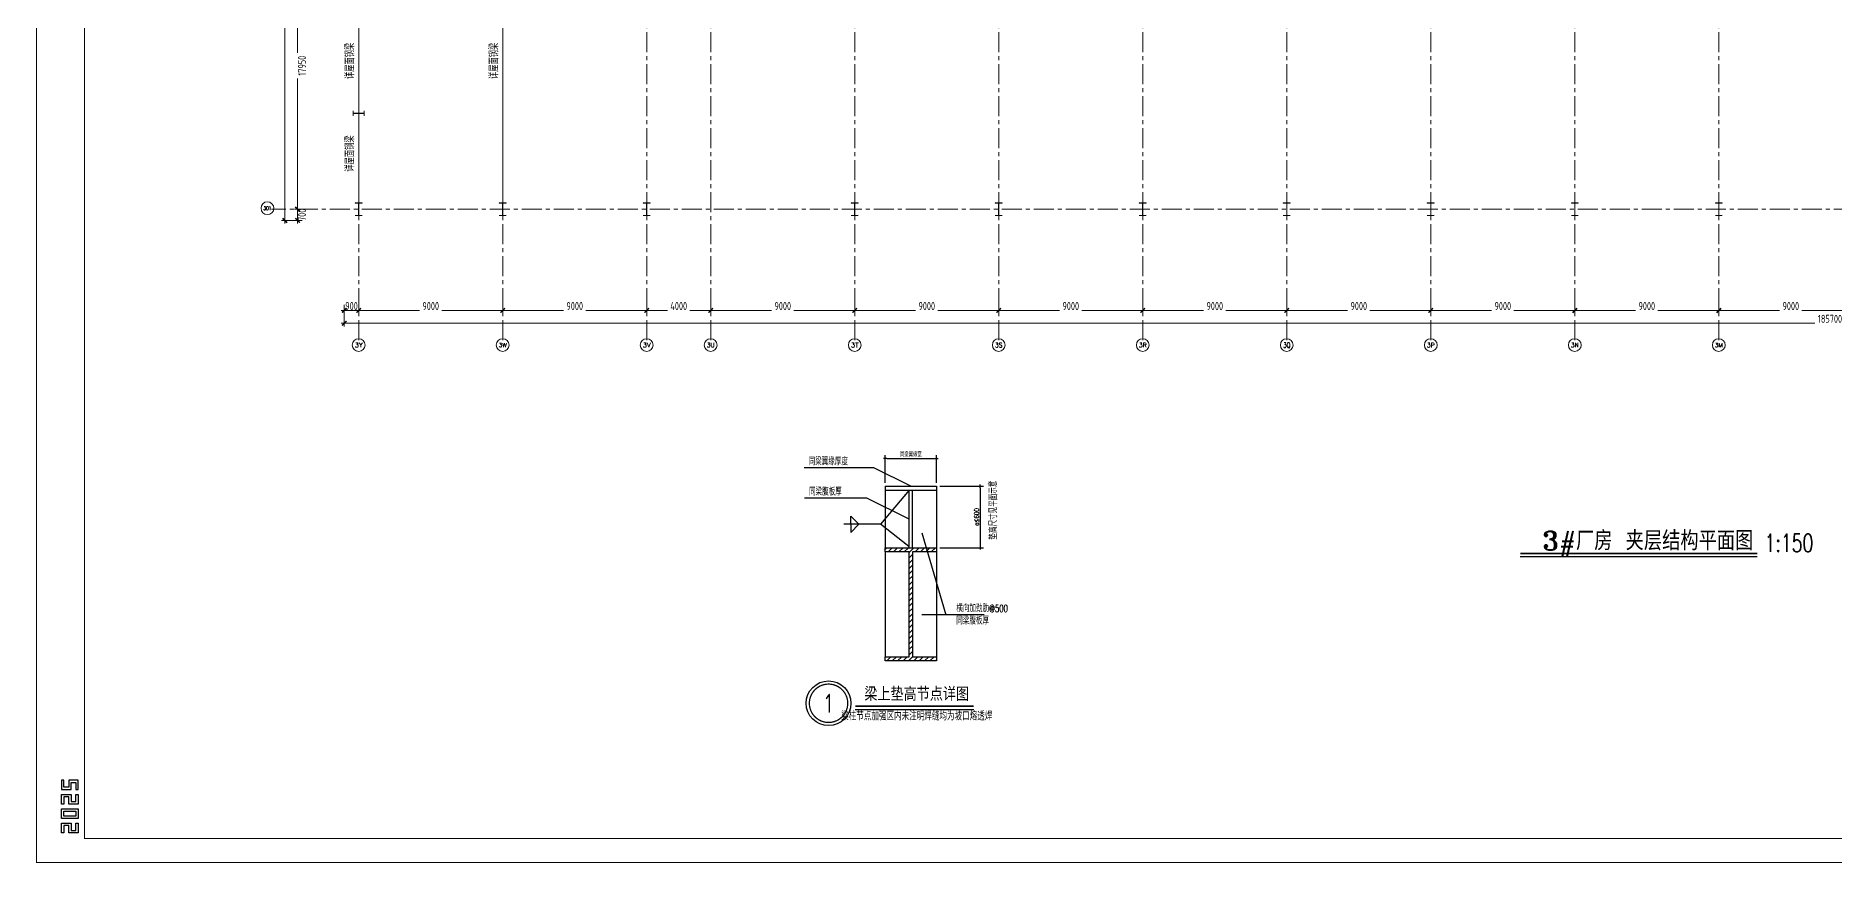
# Model space of a CAD drawing. Extents: x -1201378 to 2367219, y -619313 to 244905.
# Drawn here: x 912071 to 1024444, y -296140 to -244409 of the extents above; entities that cross this region are included whole.
import ezdxf
from ezdxf.enums import TextEntityAlignment as Align

# ---------------------------------------------------------------- set-up
doc = ezdxf.new("R2010")
doc.units = 0
doc.header["$LTSCALE"] = 1000
doc.linetypes.add('CENTER', pattern=[2, 1.25, -0.25, 0.25, -0.25])
doc.layers.get('0').update_dxf_attribs({"linetype": 'CONTINUOUS'})
doc.layers.get('Defpoints').update_dxf_attribs({"linetype": 'CONTINUOUS'})
for name, color, linetype in [('0-cxFrame', 155, 'CONTINUOUS'), ('A-WINDOW', 140, 'CONTINUOUS'), ('S-STEEL-Detail-DIM', 81, 'CONTINUOUS'), ('S-STEEL-Detail-HATCH', 253, 'CONTINUOUS'), ('S-STEEL-Detail-SHAPE1', 51, 'CONTINUOUS'), ('S-STEEL-Detail-txt', 111, 'CONTINUOUS'), ('S-STEEL-PLATE', 7, 'CONTINUOUS'), ('S-TEXT', 21, 'CONTINUOUS')]:
    doc.layers.add(name, color=color, linetype=linetype)
for name, color, linetype, lineweight in [('0-cxText', 131, 'CONTINUOUS', 25), ('S-axis', 111, 'CONTINUOUS', 0), ('S-bea', 40, 'CONTINUOUS', 0), ('S-col', 2, 'CONTINUOUS', 0), ('S-dote', 5, 'CENTER', 0), ('THIN', 7, 'CONTINUOUS', 0)]:
    doc.layers.add(name, color=color, linetype=linetype, lineweight=lineweight)
doc.styles.add('_TCH_AXIS', font='COMPLEX', dxfattribs={"bigfont": 'GBCBIG'})
doc.styles.add('cx_tuming', font='simhei.ttf')
doc.styles.add('cx_tuqian1', font='')
doc.styles.add('SS1', font='tj-romans1.shx', dxfattribs={"width": 0.7, "bigfont": 'tj-hztxt1.shx'})
doc.styles.add('TKZ1', font='tjromant.shx', dxfattribs={"width": 0.7, "bigfont": 'tjhts.shx'})
doc.styles.add('TSSD_Dimension', font='tssdeng.shx', dxfattribs={"width": 0.7, "bigfont": 'hztxt.shx'})
doc.styles.add('TSSD_Label', font='tssdeng.shx', dxfattribs={"width": 0.7, "bigfont": 'hztxt.shx'})
doc.styles.add('TSSD_Num', font='tssdeng.shx', dxfattribs={"width": 0.7, "bigfont": 'Hztxt.shx'})
doc.styles.add('TSSD_Rein', font='tj-romans1.shx', dxfattribs={"width": 0.7, "bigfont": 'tj-hztxt.shx'})
doc.styles.add('黑体', font='simhei.ttf', dxfattribs={"width": 0.8})
doc.styles.get('cx_tuqian1').set_extended_font_data('SimSun')
doc.dimstyles.new('S-100A', dxfattribs={"dimscale": 100, "dimtxt": 3, "dimasz": 1, "dimexe": 2, "dimexo": 2, "dimgap": 0.8, "dimtad": 1, "dimdec": 0, "dimzin": 0, "dimdsep": 46, "dimtxsty": 'SS1', "dimblk1": 'TT', "dimblk2": 'TT', "dimsah": 1, "dimcen": 1, "dimclrd": 256, "dimclre": 256, "dimclrt": 256, "dimadec": 0, "dimazin": 0, "dimtfac": 1, "dimtdec": 0, "dimtix": 1, "dimtmove": 2, "dimatfit": 0, "dimldrblk": 'TT', "dimfxl": 2, "dimtolj": 1, "dimtzin": 0, "dimarcsym": 0})
doc.dimstyles.new('TSAN_150_100', dxfattribs={"dimtxt": 300, "dimasz": 100, "dimexe": 250, "dimexo": 250, "dimgap": 100, "dimtad": 2, "dimlfac": 1.5, "dimzin": 0, "dimdsep": 46, "dimtxsty": 'TSSD_Dimension', "dimblk": '_tsdba', "dimcen": 0, "dimclrt": 7, "dimadec": 0, "dimazin": 0, "dimtfac": 1, "dimtdec": 0, "dimtix": 1, "dimtmove": 2, "dimatfit": 3, "dimldrblk": '_tsdba', "dimfxl": 1, "dimtolj": 1, "dimtzin": 0, "dimarcsym": 0})
doc.dimstyles.new('TSSD_200_200', dxfattribs={"dimtxt": 500, "dimasz": 200, "dimexe": 200, "dimexo": 500, "dimgap": 200, "dimtad": 1, "dimdec": 0, "dimzin": 0, "dimdsep": 46, "dimtxsty": 'TSSD_Dimension', "dimblk": 'ARCHTICK', "dimcen": 0, "dimdle": 200, "dimclrt": 7, "dimadec": 0, "dimazin": 0, "dimtfac": 1, "dimtdec": 0, "dimtix": 1, "dimtmove": 2, "dimatfit": 3, "dimfxl": 1, "dimtolj": 1, "dimtzin": 0, "dimarcsym": 0})

# ---------------------------------------------------------------- blocks, each defined once
blk = doc.blocks.new('w42343243')
at = {"layer": 'S-col'}
blk.add_lwpolyline([(-165069, 621020), (-164639, 621020), (-164639, 621002), (-164848, 621002), (-164848, 620238), (-164639, 620238), (-164639, 620220), (-165069, 620220), (-165069, 620238), (-164860, 620238), (-164860, 621002), (-165069, 621002)], close=True, dxfattribs=at)
blk = doc.blocks.new('42343')
at = {"layer": 'A-WINDOW'}
for p in [(-148000, -71700), (-139000, -71700), (-130000, -71700), (-117000, -71700), (-108000, -71700), (-99000, -71700), (-90000, -71700), (-81000, -71700), (-72000, -71700), (-63000, -71700)]:
    blk.add_blockref('w42343243', p, dxfattribs=at)
blk = doc.blocks.new('_ArchTick')
at = {"color": 0, "linetype": 'ByBlock', "const_width": 0.5}
blk.add_lwpolyline([(-0.71, -0.71), (0.71, 0.71)], dxfattribs=at)
blk = doc.blocks.new('*D486')
at = {"layer": 'Defpoints', "color": 0, "transparency": 16777216}
for p in [(-268658, -360718), (-267758, -360718), (-267758, -361576)]:
    blk.add_point(p, dxfattribs=at)
at = {"layer": 'S-axis', "color": 0, "lineweight": -2, "transparency": 16777216}
for p, q in [((-268858, -361576), (-267558, -361576)), ((-268658, -361218), (-268658, -361776)), ((-267758, -361218), (-267758, -361776))]:
    blk.add_line(p, q, dxfattribs=at)
at = {"layer": 'S-axis', "color": 0, "lineweight": -2, "transparency": 16777216, "xscale": 200, "yscale": 200, "zscale": 200, "rotation": 180}
blk.add_blockref('_ArchTick', (-268658, -361576), dxfattribs=at)
at = {"layer": 'S-axis', "color": 0, "lineweight": -2, "transparency": 16777216, "xscale": 200, "yscale": 200, "zscale": 200}
blk.add_blockref('_ArchTick', (-267758, -361576), dxfattribs=at)
at = {"layer": 'S-axis', "color": 7, "transparency": 16777216, "insert": (-268208, -361301), "char_height": 500, "attachment_point": 5, "style": 'TSSD_Dimension'}
blk.add_mtext('\\A1;900', dxfattribs=at)
blk = doc.blocks.new('*D487')
at = {"layer": 'Defpoints', "color": 0, "transparency": 16777216}
for p in [(-267758, -360718), (-258758, -360718), (-258758, -361576)]:
    blk.add_point(p, dxfattribs=at)
at = {"layer": 'S-axis', "color": 0, "lineweight": -2, "transparency": 16777216}
for p, q in [((-267958, -361576), (-263957, -361576)), ((-267758, -361218), (-267758, -361776)), ((-258558, -361576), (-262560, -361576)), ((-258758, -361218), (-258758, -361776))]:
    blk.add_line(p, q, dxfattribs=at)
at = {"layer": 'S-axis', "color": 0, "lineweight": -2, "transparency": 16777216, "xscale": 200, "yscale": 200, "zscale": 200, "rotation": 180}
blk.add_blockref('_ArchTick', (-267758, -361576), dxfattribs=at)
at = {"layer": 'S-axis', "color": 0, "lineweight": -2, "transparency": 16777216, "xscale": 200, "yscale": 200, "zscale": 200}
blk.add_blockref('_ArchTick', (-258758, -361576), dxfattribs=at)
at = {"layer": 'S-axis', "color": 7, "transparency": 16777216, "insert": (-263258, -361301), "char_height": 500, "attachment_point": 5, "style": 'TSSD_Dimension'}
blk.add_mtext('\\A1;9000', dxfattribs=at)
blk = doc.blocks.new('*D488')
at = {"layer": 'Defpoints', "color": 0, "transparency": 16777216}
for p in [(-258758, -360718), (-249758, -360718), (-249758, -361576)]:
    blk.add_point(p, dxfattribs=at)
at = {"layer": 'S-axis', "color": 0, "lineweight": -2, "transparency": 16777216}
for p, q in [((-258958, -361576), (-254957, -361576)), ((-258758, -361218), (-258758, -361776)), ((-249558, -361576), (-253560, -361576)), ((-249758, -361218), (-249758, -361776))]:
    blk.add_line(p, q, dxfattribs=at)
at = {"layer": 'S-axis', "color": 0, "lineweight": -2, "transparency": 16777216, "xscale": 200, "yscale": 200, "zscale": 200, "rotation": 180}
blk.add_blockref('_ArchTick', (-258758, -361576), dxfattribs=at)
at = {"layer": 'S-axis', "color": 0, "lineweight": -2, "transparency": 16777216, "xscale": 200, "yscale": 200, "zscale": 200}
blk.add_blockref('_ArchTick', (-249758, -361576), dxfattribs=at)
at = {"layer": 'S-axis', "color": 7, "transparency": 16777216, "insert": (-254258, -361301), "char_height": 500, "attachment_point": 5, "style": 'TSSD_Dimension'}
blk.add_mtext('\\A1;9000', dxfattribs=at)
blk = doc.blocks.new('*D489')
at = {"layer": 'Defpoints', "color": 0, "transparency": 16777216}
for p in [(-249758, -360718), (-245758, -360718), (-245758, -361576)]:
    blk.add_point(p, dxfattribs=at)
at = {"layer": 'S-axis', "color": 0, "lineweight": -2, "transparency": 16777216}
for p, q in [((-249958, -361576), (-248457, -361576)), ((-249758, -361218), (-249758, -361776)), ((-245558, -361576), (-247060, -361576)), ((-245758, -361218), (-245758, -361776))]:
    blk.add_line(p, q, dxfattribs=at)
at = {"layer": 'S-axis', "color": 0, "lineweight": -2, "transparency": 16777216, "xscale": 200, "yscale": 200, "zscale": 200, "rotation": 180}
blk.add_blockref('_ArchTick', (-249758, -361576), dxfattribs=at)
at = {"layer": 'S-axis', "color": 0, "lineweight": -2, "transparency": 16777216, "xscale": 200, "yscale": 200, "zscale": 200}
blk.add_blockref('_ArchTick', (-245758, -361576), dxfattribs=at)
at = {"layer": 'S-axis', "color": 7, "transparency": 16777216, "insert": (-247758, -361301), "char_height": 500, "attachment_point": 5, "style": 'TSSD_Dimension'}
blk.add_mtext('\\A1;4000', dxfattribs=at)
blk = doc.blocks.new('*D490')
at = {"layer": 'Defpoints', "color": 0, "transparency": 16777216}
for p in [(-245758, -360718), (-236758, -360718), (-236758, -361576)]:
    blk.add_point(p, dxfattribs=at)
at = {"layer": 'S-axis', "color": 0, "lineweight": -2, "transparency": 16777216}
for p, q in [((-245958, -361576), (-241957, -361576)), ((-245758, -361218), (-245758, -361776)), ((-236558, -361576), (-240560, -361576)), ((-236758, -361218), (-236758, -361776))]:
    blk.add_line(p, q, dxfattribs=at)
at = {"layer": 'S-axis', "color": 0, "lineweight": -2, "transparency": 16777216, "xscale": 200, "yscale": 200, "zscale": 200, "rotation": 180}
blk.add_blockref('_ArchTick', (-245758, -361576), dxfattribs=at)
at = {"layer": 'S-axis', "color": 0, "lineweight": -2, "transparency": 16777216, "xscale": 200, "yscale": 200, "zscale": 200}
blk.add_blockref('_ArchTick', (-236758, -361576), dxfattribs=at)
at = {"layer": 'S-axis', "color": 7, "transparency": 16777216, "insert": (-241258, -361301), "char_height": 500, "attachment_point": 5, "style": 'TSSD_Dimension'}
blk.add_mtext('\\A1;9000', dxfattribs=at)
blk = doc.blocks.new('*D491')
at = {"layer": 'Defpoints', "color": 0, "transparency": 16777216}
for p in [(-236758, -360718), (-227758, -360718), (-227758, -361576)]:
    blk.add_point(p, dxfattribs=at)
at = {"layer": 'S-axis', "color": 0, "lineweight": -2, "transparency": 16777216}
for p, q in [((-236958, -361576), (-232957, -361576)), ((-236758, -361218), (-236758, -361776)), ((-227558, -361576), (-231560, -361576)), ((-227758, -361218), (-227758, -361776))]:
    blk.add_line(p, q, dxfattribs=at)
at = {"layer": 'S-axis', "color": 0, "lineweight": -2, "transparency": 16777216, "xscale": 200, "yscale": 200, "zscale": 200, "rotation": 180}
blk.add_blockref('_ArchTick', (-236758, -361576), dxfattribs=at)
at = {"layer": 'S-axis', "color": 0, "lineweight": -2, "transparency": 16777216, "xscale": 200, "yscale": 200, "zscale": 200}
blk.add_blockref('_ArchTick', (-227758, -361576), dxfattribs=at)
at = {"layer": 'S-axis', "color": 7, "transparency": 16777216, "insert": (-232258, -361301), "char_height": 500, "attachment_point": 5, "style": 'TSSD_Dimension'}
blk.add_mtext('\\A1;9000', dxfattribs=at)
blk = doc.blocks.new('*D492')
at = {"layer": 'Defpoints', "color": 0, "transparency": 16777216}
for p in [(-227758, -360718), (-218758, -360718), (-218758, -361576)]:
    blk.add_point(p, dxfattribs=at)
at = {"layer": 'S-axis', "color": 0, "lineweight": -2, "transparency": 16777216}
for p, q in [((-227958, -361576), (-223957, -361576)), ((-227758, -361218), (-227758, -361776)), ((-218558, -361576), (-222560, -361576)), ((-218758, -361218), (-218758, -361776))]:
    blk.add_line(p, q, dxfattribs=at)
at = {"layer": 'S-axis', "color": 0, "lineweight": -2, "transparency": 16777216, "xscale": 200, "yscale": 200, "zscale": 200, "rotation": 180}
blk.add_blockref('_ArchTick', (-227758, -361576), dxfattribs=at)
at = {"layer": 'S-axis', "color": 0, "lineweight": -2, "transparency": 16777216, "xscale": 200, "yscale": 200, "zscale": 200}
blk.add_blockref('_ArchTick', (-218758, -361576), dxfattribs=at)
at = {"layer": 'S-axis', "color": 7, "transparency": 16777216, "insert": (-223258, -361301), "char_height": 500, "attachment_point": 5, "style": 'TSSD_Dimension'}
blk.add_mtext('\\A1;9000', dxfattribs=at)
blk = doc.blocks.new('*D493')
at = {"layer": 'Defpoints', "color": 0, "transparency": 16777216}
for p in [(-218758, -360718), (-209758, -360718), (-209758, -361576)]:
    blk.add_point(p, dxfattribs=at)
at = {"layer": 'S-axis', "color": 0, "lineweight": -2, "transparency": 16777216}
for p, q in [((-218958, -361576), (-214957, -361576)), ((-218758, -361218), (-218758, -361776)), ((-209558, -361576), (-213560, -361576)), ((-209758, -361218), (-209758, -361776))]:
    blk.add_line(p, q, dxfattribs=at)
at = {"layer": 'S-axis', "color": 0, "lineweight": -2, "transparency": 16777216, "xscale": 200, "yscale": 200, "zscale": 200, "rotation": 180}
blk.add_blockref('_ArchTick', (-218758, -361576), dxfattribs=at)
at = {"layer": 'S-axis', "color": 0, "lineweight": -2, "transparency": 16777216, "xscale": 200, "yscale": 200, "zscale": 200}
blk.add_blockref('_ArchTick', (-209758, -361576), dxfattribs=at)
at = {"layer": 'S-axis', "color": 7, "transparency": 16777216, "insert": (-214258, -361301), "char_height": 500, "attachment_point": 5, "style": 'TSSD_Dimension'}
blk.add_mtext('\\A1;9000', dxfattribs=at)
blk = doc.blocks.new('*D494')
at = {"layer": 'Defpoints', "color": 0, "transparency": 16777216}
for p in [(-209758, -360718), (-200758, -360718), (-200758, -361576)]:
    blk.add_point(p, dxfattribs=at)
at = {"layer": 'S-axis', "color": 0, "lineweight": -2, "transparency": 16777216}
for p, q in [((-209958, -361576), (-205957, -361576)), ((-209758, -361218), (-209758, -361776)), ((-200558, -361576), (-204560, -361576)), ((-200758, -361218), (-200758, -361776))]:
    blk.add_line(p, q, dxfattribs=at)
at = {"layer": 'S-axis', "color": 0, "lineweight": -2, "transparency": 16777216, "xscale": 200, "yscale": 200, "zscale": 200, "rotation": 180}
blk.add_blockref('_ArchTick', (-209758, -361576), dxfattribs=at)
at = {"layer": 'S-axis', "color": 0, "lineweight": -2, "transparency": 16777216, "xscale": 200, "yscale": 200, "zscale": 200}
blk.add_blockref('_ArchTick', (-200758, -361576), dxfattribs=at)
at = {"layer": 'S-axis', "color": 7, "transparency": 16777216, "insert": (-205258, -361301), "char_height": 500, "attachment_point": 5, "style": 'TSSD_Dimension'}
blk.add_mtext('\\A1;9000', dxfattribs=at)
blk = doc.blocks.new('*D495')
at = {"layer": 'Defpoints', "color": 0, "transparency": 16777216}
for p in [(-200758, -360718), (-191758, -360718), (-191758, -361576)]:
    blk.add_point(p, dxfattribs=at)
at = {"layer": 'S-axis', "color": 0, "lineweight": -2, "transparency": 16777216}
for p, q in [((-200958, -361576), (-196957, -361576)), ((-200758, -361218), (-200758, -361776)), ((-191558, -361576), (-195560, -361576)), ((-191758, -361218), (-191758, -361776))]:
    blk.add_line(p, q, dxfattribs=at)
at = {"layer": 'S-axis', "color": 0, "lineweight": -2, "transparency": 16777216, "xscale": 200, "yscale": 200, "zscale": 200, "rotation": 180}
blk.add_blockref('_ArchTick', (-200758, -361576), dxfattribs=at)
at = {"layer": 'S-axis', "color": 0, "lineweight": -2, "transparency": 16777216, "xscale": 200, "yscale": 200, "zscale": 200}
blk.add_blockref('_ArchTick', (-191758, -361576), dxfattribs=at)
at = {"layer": 'S-axis', "color": 7, "transparency": 16777216, "insert": (-196258, -361301), "char_height": 500, "attachment_point": 5, "style": 'TSSD_Dimension'}
blk.add_mtext('\\A1;9000', dxfattribs=at)
blk = doc.blocks.new('*D496')
at = {"layer": 'Defpoints', "color": 0, "transparency": 16777216}
for p in [(-191758, -360718), (-182758, -360718), (-182758, -361576)]:
    blk.add_point(p, dxfattribs=at)
at = {"layer": 'S-axis', "color": 0, "lineweight": -2, "transparency": 16777216}
for p, q in [((-191958, -361576), (-187957, -361576)), ((-191758, -361218), (-191758, -361776)), ((-182558, -361576), (-186560, -361576)), ((-182758, -361218), (-182758, -361776))]:
    blk.add_line(p, q, dxfattribs=at)
at = {"layer": 'S-axis', "color": 0, "lineweight": -2, "transparency": 16777216, "xscale": 200, "yscale": 200, "zscale": 200, "rotation": 180}
blk.add_blockref('_ArchTick', (-191758, -361576), dxfattribs=at)
at = {"layer": 'S-axis', "color": 0, "lineweight": -2, "transparency": 16777216, "xscale": 200, "yscale": 200, "zscale": 200}
blk.add_blockref('_ArchTick', (-182758, -361576), dxfattribs=at)
at = {"layer": 'S-axis', "color": 7, "transparency": 16777216, "insert": (-187258, -361301), "char_height": 500, "attachment_point": 5, "style": 'TSSD_Dimension'}
blk.add_mtext('\\A1;9000', dxfattribs=at)
blk = doc.blocks.new('*D497')
at = {"layer": 'Defpoints', "color": 0, "transparency": 16777216}
for p in [(-182758, -360718), (-173758, -360718), (-173758, -361576)]:
    blk.add_point(p, dxfattribs=at)
at = {"layer": 'S-axis', "color": 0, "lineweight": -2, "transparency": 16777216}
for p, q in [((-182958, -361576), (-178957, -361576)), ((-182758, -361218), (-182758, -361776)), ((-173558, -361576), (-177560, -361576)), ((-173758, -361218), (-173758, -361776))]:
    blk.add_line(p, q, dxfattribs=at)
at = {"layer": 'S-axis', "color": 0, "lineweight": -2, "transparency": 16777216, "xscale": 200, "yscale": 200, "zscale": 200, "rotation": 180}
blk.add_blockref('_ArchTick', (-182758, -361576), dxfattribs=at)
at = {"layer": 'S-axis', "color": 0, "lineweight": -2, "transparency": 16777216, "xscale": 200, "yscale": 200, "zscale": 200}
blk.add_blockref('_ArchTick', (-173758, -361576), dxfattribs=at)
at = {"layer": 'S-axis', "color": 7, "transparency": 16777216, "insert": (-178258, -361301), "char_height": 500, "attachment_point": 5, "style": 'TSSD_Dimension'}
blk.add_mtext('\\A1;9000', dxfattribs=at)
blk = doc.blocks.new('*D519')
at = {"layer": 'Defpoints', "color": 0, "transparency": 16777216}
for p in [(-270790, -337298), (-271576, -355248), (-270790, -355248)]:
    blk.add_point(p, dxfattribs=at)
at = {"layer": 'S-axis', "color": 0, "lineweight": -2, "transparency": 16777216}
for p, q in [((-271576, -337098), (-271576, -345467)), ((-271290, -337298), (-271776, -337298)), ((-271576, -355448), (-271576, -347079)), ((-271290, -355248), (-271776, -355248))]:
    blk.add_line(p, q, dxfattribs=at)
at = {"layer": 'S-axis', "color": 0, "lineweight": -2, "transparency": 16777216, "xscale": 200, "yscale": 200, "zscale": 200}
for p, rotation in [((-271576, -337298), 90), ((-271576, -355248), 270)]:
    blk.add_blockref('_ArchTick', p, dxfattribs=dict(at, rotation=rotation))
at = {"layer": 'S-axis', "color": 7, "transparency": 16777216, "insert": (-271301, -346273), "char_height": 500, "attachment_point": 5, "rotation": 90, "style": 'TSSD_Dimension'}
blk.add_mtext('\\A1;17950', dxfattribs=at)
blk = doc.blocks.new('*D520')
at = {"layer": 'Defpoints', "color": 0, "transparency": 16777216}
for p in [(-271576, -355948), (-270790, -355248), (-270790, -355948)]:
    blk.add_point(p, dxfattribs=at)
at = {"layer": 'S-axis', "color": 0, "lineweight": -2, "transparency": 16777216}
for p, q in [((-271576, -355048), (-271576, -356148)), ((-271290, -355248), (-271776, -355248)), ((-271290, -355948), (-271776, -355948))]:
    blk.add_line(p, q, dxfattribs=at)
at = {"layer": 'S-axis', "color": 0, "lineweight": -2, "transparency": 16777216, "xscale": 200, "yscale": 200, "zscale": 200}
for p, rotation in [((-271576, -355248), 90), ((-271576, -355948), 270)]:
    blk.add_blockref('_ArchTick', p, dxfattribs=dict(at, rotation=rotation))
at = {"layer": 'S-axis', "color": 7, "transparency": 16777216, "insert": (-271301, -355598), "char_height": 500, "attachment_point": 5, "rotation": 90, "style": 'TSSD_Dimension'}
blk.add_mtext('\\A1;700', dxfattribs=at)
blk = doc.blocks.new('*D458')
at = {"layer": 'Defpoints', "color": 0, "transparency": 16777216}
for p in [(-268658, -360818), (-82958, -360818), (-82958, -362376)]:
    blk.add_point(p, dxfattribs=at)
at = {"layer": 'S-axis', "color": 0, "lineweight": -2, "transparency": 16777216}
for p, q in [((-268658, -361318), (-268658, -362576)), ((-82958, -361318), (-82958, -362576)), ((-268858, -362376), (-176749, -362376)), ((-82758, -362376), (-174868, -362376))]:
    blk.add_line(p, q, dxfattribs=at)
at = {"layer": 'S-axis', "color": 0, "lineweight": -2, "transparency": 16777216, "xscale": 200, "yscale": 200, "zscale": 200, "rotation": 180}
blk.add_blockref('_ArchTick', (-268658, -362376), dxfattribs=at)
at = {"layer": 'S-axis', "color": 0, "lineweight": -2, "transparency": 16777216, "xscale": 200, "yscale": 200, "zscale": 200}
blk.add_blockref('_ArchTick', (-82958, -362376), dxfattribs=at)
at = {"layer": 'S-axis', "color": 7, "transparency": 16777216, "insert": (-175808, -362101), "char_height": 500, "attachment_point": 5, "style": 'TSSD_Dimension'}
blk.add_mtext('\\A1;185700', dxfattribs=at)
blk = doc.blocks.new('*D459')
at = {"layer": 'Defpoints', "color": 0, "transparency": 16777216}
for p in [(-270890, -282748), (-272376, -355948), (-270890, -355948)]:
    blk.add_point(p, dxfattribs=at)
at = {"layer": 'S-axis', "color": 0, "lineweight": -2, "transparency": 16777216}
for p, q in [((-271390, -282748), (-272576, -282748)), ((-272376, -282548), (-272376, -318516)), ((-272376, -356148), (-272376, -320181)), ((-271390, -355948), (-272576, -355948))]:
    blk.add_line(p, q, dxfattribs=at)
at = {"layer": 'S-axis', "color": 0, "lineweight": -2, "transparency": 16777216, "xscale": 200, "yscale": 200, "zscale": 200}
for p, rotation in [((-272376, -282748), 90), ((-272376, -355948), 270)]:
    blk.add_blockref('_ArchTick', p, dxfattribs=dict(at, rotation=rotation))
at = {"layer": 'S-axis', "color": 7, "transparency": 16777216, "insert": (-272101, -319348), "char_height": 500, "attachment_point": 5, "rotation": 90, "style": 'TSSD_Dimension'}
blk.add_mtext('\\A1;73200', dxfattribs=at)
blk = doc.blocks.new('TK22.A0 L(Dragon)')
at = {"layer": '0-cxFrame', "color": 7, "const_width": 0.5}
blk.add_lwpolyline([(0, 0), (-1486, 0), (-1486, 841), (0, 841)], close=True, dxfattribs=at)
at = {"layer": '0-cxFrame', "const_width": 0.5}
blk.add_lwpolyline([(-80, 10), (-1466, 10), (-1466, 831), (-80, 831)], close=True, dxfattribs=at)
at = {"layer": 'Defpoints', "color": 2}
for points in [[(-1474.6, 34.37), (-1475.6, 34.37), (-1475.6, 30.37), (-1471.6, 30.37), (-1471.6, 33.37), (-1469.6, 33.37), (-1469.6, 30.37), (-1468.6, 30.37), (-1468.6, 34.37), (-1472.6, 34.37), (-1472.6, 31.37), (-1474.6, 31.37), (-1474.6, 34.37)], [(-1474.6, 24.37), (-1475.6, 24.37), (-1475.6, 28.37), (-1471.6, 28.37), (-1471.6, 25.37), (-1469.6, 25.37), (-1469.6, 28.37), (-1468.6, 28.37), (-1468.6, 24.37), (-1472.6, 24.37), (-1472.6, 27.37), (-1474.6, 27.37), (-1474.6, 24.37)], [(-1474.6, 12.37), (-1475.6, 12.37), (-1475.6, 16.37), (-1471.6, 16.37), (-1471.6, 13.37), (-1469.6, 13.37), (-1469.6, 16.37), (-1468.6, 16.37), (-1468.6, 12.37), (-1472.6, 12.37), (-1472.6, 15.37), (-1474.6, 15.37), (-1474.6, 12.37)]]:
    blk.add_lwpolyline(points, dxfattribs=at)
for points in [[(-1475.6, 18.37), (-1475.6, 22.37), (-1468.6, 22.37), (-1468.6, 18.37)], [(-1474.6, 19.37), (-1474.6, 21.37), (-1469.6, 21.37), (-1469.6, 19.37)]]:
    blk.add_lwpolyline(points, close=True, dxfattribs=at)
at = {"style": '黑体', "flags": 4}
blk.add_attdef('图幅', text='', height=3.3, dxfattribs=at).set_placement((-40, 3), align=Align.RIGHT)
at = {"layer": '0-cxText', "flags": 4}
for tag, height, style, p in [('建设单位', 3.5, 'cx_tuming', (-45, 240)), ('项目名称', 3.5, 'cx_tuming', (-45, 210)), ('子项名称', 3.5, 'cx_tuming', (-45, 180)), ('工程编号', 3.3, 'cx_tuqian1', (-35, 165)), ('图名1', 3.5, 'cx_tuming', (-45, 87)), ('图名2', 3.5, 'cx_tuming', (-45, 79)), ('图名3', 3.5, 'cx_tuming', (-45, 71)), ('出图日期', 3.3, 'cx_tuqian1', (-39, 60)), ('专业', 3.3, 'cx_tuqian1', (-55, 52)), ('图号', 3.3, 'cx_tuqian1', (-55, 44)), ('版次', 3.3, 'cx_tuqian1', (-20, 44))]:
    blk.add_attdef(tag, text='', height=height, dxfattribs=dict(at, style=style)).set_placement(p, align=Align.MIDDLE)
at = {"layer": 'Defpoints', "color": 6, "flags": 4}
for tag, height, style, p in [('tufu', 3.3, '黑体', (-12, 12)), ('dwfname', 4, 'cx_tuqian1', (-80, 3))]:
    blk.add_attdef(tag, text='', height=height, dxfattribs=dict(at, style=style)).set_placement(p, align=Align.RIGHT)
blk = doc.blocks.new('nt66')
at = {"layer": 'S-col'}
blk.add_lwpolyline([(-195790, 766820), (-195490, 766820), (-195490, 766808), (-195636, 766808), (-195636, 766132), (-195490, 766132), (-195490, 766120), (-195790, 766120), (-195790, 766132), (-195644, 766132), (-195644, 766808), (-195790, 766808)], close=True, dxfattribs=at)
blk = doc.blocks.new('_tsdba')
blk.add_lwpolyline([(0, 0, 0, 0.658, 0), (-2.5, 0, 0.658, 0.658, 0)], format="xyseb")
blk = doc.blocks.new('TT')
blk.add_line((-1, 0), (1, 0))
at = {"const_width": 0.45}
blk.add_lwpolyline([(-0.4, -0.4), (0.4, 0.4)], dxfattribs=at)
blk = doc.blocks.new('*D6424')
at = {"layer": 'Defpoints', "color": 0, "transparency": 16777216}
for p in [(968354, -272565), (968354, -276422), (971086, -276422)]:
    blk.add_point(p, dxfattribs=at)
at = {"layer": 'S-STEEL-Detail-DIM', "lineweight": -2, "transparency": 16777216}
for p, q in [((968554, -272565), (971286, -272565)), ((971086, -272665), (971086, -276322)), ((968554, -276422), (971286, -276422))]:
    blk.add_line(p, q, dxfattribs=at)
at = {"layer": 'S-STEEL-Detail-DIM', "lineweight": -2, "transparency": 16777216, "xscale": 100, "yscale": 100, "zscale": 100}
for p, rotation in [((971086, -272565), 90), ((971086, -276422), 270)]:
    blk.add_blockref('TT', p, dxfattribs=dict(at, rotation=rotation))
at = {"layer": 'S-STEEL-Detail-DIM', "transparency": 16777216, "insert": (970856, -274494), "char_height": 300, "attachment_point": 5, "rotation": 90, "style": 'SS1'}
blk.add_mtext('\\A1;a≤600', dxfattribs=at)
blk = doc.blocks.new('*D6425')
at = {"layer": 'Defpoints', "color": 0, "transparency": 16777216}
for p in [(968354, -270828), (965140, -272565), (968354, -272565)]:
    blk.add_point(p, dxfattribs=at)
at = {"layer": 'S-STEEL-Detail-DIM', "lineweight": -2, "transparency": 16777216}
for p, q in [((965140, -272365), (965140, -270628)), ((968354, -272365), (968354, -270628)), ((965240, -270828), (968254, -270828))]:
    blk.add_line(p, q, dxfattribs=at)
at = {"layer": 'S-STEEL-Detail-DIM', "lineweight": -2, "transparency": 16777216, "xscale": 100, "yscale": 100, "zscale": 100, "rotation": 180}
blk.add_blockref('TT', (965140, -270828), dxfattribs=at)
at = {"layer": 'S-STEEL-Detail-DIM', "lineweight": -2, "transparency": 16777216, "xscale": 100, "yscale": 100, "zscale": 100}
blk.add_blockref('TT', (968354, -270828), dxfattribs=at)
at = {"layer": 'S-STEEL-Detail-DIM', "transparency": 16777216, "insert": (966747, -270598), "char_height": 300, "attachment_point": 5, "style": 'SS1'}
blk.add_mtext('\\A1;同梁翼缘宽', dxfattribs=at)
blk = doc.blocks.new('ts_idx2')
at = {"layer": 'THIN', "color": 0, "linetype": 'ByBlock', "lineweight": -2, "const_width": 0.0333}
blk.add_lwpolyline([(-0.5, 0, 1), (0.5, 0, 1)], format="xyb", close=True, dxfattribs=at)
at = {"layer": 'THIN', "color": 0, "linetype": 'ByBlock', "lineweight": -2}
blk.add_circle((0, 0), 0.583, dxfattribs=at)
at = {"layer": 'THIN', "color": 0, "linetype": 'ByBlock', "lineweight": -2, "style": 'TSSD_Num', "width": 0.7}
blk.add_attdef('A', text='', height=0.5, dxfattribs=at).set_placement((0, 0), align=Align.MIDDLE_CENTER)
blk = doc.blocks.new('3#轴网')
at = {"layer": 'S-axis'}
for centre in [(-273461.5, -355183.9), (-267758.5, -363744.2), (-258758.5, -363744.2), (-249758.5, -363744.2), (-245758.5, -363744.2), (-236758.5, -363744.2), (-227758.5, -363744.2), (-218758.5, -363744.2), (-209758.5, -363744.2), (-200758.5, -363744.2), (-191758.5, -363744.2), (-182758.5, -363744.2)]:
    blk.add_circle(centre, 400, dxfattribs=at)
at = {"layer": 'S-dote'}
for p, q in [((-267758.5, -363428.2), (-267758.5, -277213.2)), ((-258758.5, -363428.2), (-258758.5, -277944.2)), ((-249758.5, -363428.2), (-249758.5, -277944.2)), ((-245758.5, -363428.2), (-245758.5, -277948.2)), ((-236758.5, -363428.2), (-236758.5, -277948.2)), ((-227758.5, -363428.2), (-227758.5, -277948.2)), ((-218758.5, -363428.2), (-218758.5, -277944.2)), ((-209758.5, -363428.2), (-209758.5, -277944.2)), ((-200758.5, -363428.2), (-200758.5, -277944.2)), ((-191758.5, -363428.2), (-191758.5, -277944.2)), ((-182758.5, -363428.2), (-182758.5, -277944.2)), ((-78316.2, -355248.2), (-273210.6, -355248.2))]:
    blk.add_line(p, q, dxfattribs=at)
at = {"layer": 'S-axis', "style": '_TCH_AXIS'}
for s, height, p, p2 in [('301', 224.46, (-273718, -355296.1), (-273205, -355296.1)), ('3Y', 270.86, (-268003.5, -363879.7), (-267513.4, -363879.7)), ('3W', 255.29, (-259007.7, -363871.9), (-258509.3, -363871.9)), ('3V', 276.42, (-250002, -363882.4), (-249515, -363882.4)), ('3U', 265.5, (-246005, -363877), (-245511.9, -363877)), ('3T', 294.28, (-236996.7, -363891.4), (-236520.2, -363891.4)), ('3S', 300.65, (-227994.7, -363894.5), (-227522.2, -363894.5)), ('3R', 276.42, (-219002, -363882.4), (-218515, -363882.4)), ('3P', 282.17, (-201000.3, -363885.3), (-200516.6, -363885.3)), ('3N', 270.86, (-192003.5, -363879.7), (-191513.4, -363879.7)), ('3M', 260.31, (-183006.4, -363874.4), (-182510.6, -363874.4))]:
    blk.add_text(s, height=height, dxfattribs=at).set_placement(p, p2, align=Align.FIT)
at = {"layer": 'S-axis', "style": '_TCH_AXIS', "width": 0.807692}
blk.add_text('3Q', height=333.94, dxfattribs=at).set_placement((-209983.2, -363911.2), (-209533.7, -363911.2), align=Align.FIT)
at = {"layer": 'S-axis'}
for base, p1, p2, angle, picture, middle in [((-272376.4, -355948.2), (-270890, -282748.2), (-270890, -355948.2), 270, '*D459', (-272101.4, -319348.2)), ((-271576.4, -355248.2), (-270790, -337298.2), (-270790, -355248.2), 270, '*D519', (-271301.4, -346273.2)), ((-271576.4, -355948.2), (-270790, -355248.2), (-270790, -355948.2), 270, '*D520', (-271301.4, -355598.2)), ((-267758.5, -361576), (-268658.5, -360718), (-267758.5, -360718), 0, '*D486', (-268208.5, -361301)), ((-258758.5, -361576), (-267758.5, -360718), (-258758.5, -360718), 0, '*D487', (-263258.5, -361301)), ((-249758.5, -361576), (-258758.5, -360718), (-249758.5, -360718), 0, '*D488', (-254258.5, -361301)), ((-245758.5, -361576), (-249758.5, -360718), (-245758.5, -360718), 0, '*D489', (-247758.5, -361301)), ((-236758.5, -361576), (-245758.5, -360718), (-236758.5, -360718), 0, '*D490', (-241258.5, -361301)), ((-227758.5, -361576), (-236758.5, -360718), (-227758.5, -360718), 0, '*D491', (-232258.5, -361301)), ((-218758.5, -361576), (-227758.5, -360718), (-218758.5, -360718), 0, '*D492', (-223258.5, -361301)), ((-209758.5, -361576), (-218758.5, -360718), (-209758.5, -360718), 0, '*D493', (-214258.5, -361301)), ((-200758.5, -361576), (-209758.5, -360718), (-200758.5, -360718), 0, '*D494', (-205258.5, -361301)), ((-191758.5, -361576), (-200758.5, -360718), (-191758.5, -360718), 0, '*D495', (-196258.5, -361301)), ((-182758.5, -361576), (-191758.5, -360718), (-182758.5, -360718), 0, '*D496', (-187258.5, -361301)), ((-173758.5, -361576), (-182758.5, -360718), (-173758.5, -360718), 0, '*D497', (-178258.5, -361301)), ((-82958.5, -362376), (-268658.5, -360818), (-82958.5, -360818), 0, '*D458', (-175808.5, -362101))]:
    dim = blk.add_linear_dim(base=base, p1=p1, p2=p2, angle=angle, dimstyle='TSSD_200_200', dxfattribs=at)
    dim.commit()
    dim.dimension.update_dxf_attribs({"geometry": picture, "text_midpoint": middle, "dimtype": 161})

msp = doc.modelspace()

# ---------------------------------------------------------------- hatches: boundary and pattern name
at = {"layer": 'S-STEEL-Detail-HATCH'}
h = msp.add_hatch(dxfattribs=at)
h.set_pattern_fill('ANSI31', color=256, scale=75)
h.set_pattern_definition([(45, (177202.42, -944245.36), (-168.3798, 168.3798), [])])
h.paths.add_polyline_path([(966644.3, -276679.2), (966644.3, -283236.3), (965140, -283236.3), (965140, -283493.5), (968354.3, -283493.5), (968354.3, -283236.3), (966850, -283236.3), (966850, -276679.2), (968354.3, -276679.2), (968354.3, -276422.1), (965140, -276422.1), (965140, -276679.2)])

# ---------------------------------------------------------------- linework, layer by layer
at = {"layer": 'S-bea'}
for p, q in [((932241.5, -237898.2), (932241.5, -254648.2)), ((941241.5, -237898.2), (941241.5, -254648.2))]:
    msp.add_line(p, q, dxfattribs=at)
at = {"layer": 'S-STEEL-Detail-SHAPE1'}
for p, q in [((965140, -272565.1), (965140, -272822.2)), ((965140, -272565.1), (968354.3, -272565.1)), ((965140, -272822.2), (968354.3, -272822.2)), ((966644.3, -276422.1), (966644.3, -272822.2)), ((966850, -276422.1), (966850, -272822.2)), ((968354.3, -272565.1), (968354.3, -272822.2))]:
    msp.add_line(p, q, dxfattribs=at)
msp.add_lwpolyline([(965140, -283493.5), (965140, -283236.3), (966644.3, -283236.3), (966644.3, -276679.2), (965140, -276679.2), (965140, -276422.1), (968354.3, -276422.1), (968354.3, -276679.2), (966850, -276679.2), (966850, -283236.3), (968354.3, -283236.3), (968354.3, -283493.5)], close=True, dxfattribs=at)
at = {"layer": 'S-STEEL-Detail-txt'}
for p, q in [((964440.2, -271425.2), (960085, -271425.2)), ((966747.2, -272565.1), (964440.2, -271425.2)), ((964007.6, -273319.4), (960109.5, -273319.4)), ((966644.3, -274622.1), (964007.6, -273319.4)), ((962992.3, -274439.4), (963487.2, -274934.3)), ((962992.3, -274934.3), (962992.3, -274439.4)), ((962992.3, -274934.3), (962992.3, -275464.7)), ((962992.3, -275464.7), (963487.2, -274934.3)), ((967424.6, -275494.8), (968925.8, -280611.9)), ((971322.8, -280611.9), (967424.6, -280611.9))]:
    msp.add_line(p, q, dxfattribs=at)
at = {"layer": 'S-STEEL-PLATE'}
for p, q in [((965140, -272822.2), (965140, -276422.1)), ((968354.3, -272822.2), (968354.3, -276422.1)), ((965140, -276679.2), (965140, -283236.3)), ((968354.3, -276679.2), (968354.3, -283236.3))]:
    msp.add_line(p, q, dxfattribs=at)
at = {"layer": 'S-TEXT'}
msp.add_line((1004834, -276958.8), (1019635.1, -276958.8), dxfattribs=at)
for points, const_width in [([(1004834, -276778.8), (1019640.6, -276778.8)], 90), ([(963272.1, -286330.8), (970681.8, -286330.8)], 100)]:
    msp.add_lwpolyline(points, dxfattribs=dict(at, const_width=const_width))
msp.add_lwpolyline([(963272.1, -286530.8), (970681.8, -286530.8)], dxfattribs=at)

# ---------------------------------------------------------------- block references
at = {"layer": '0-cxFrame', "xscale": 150, "yscale": 150, "zscale": 150}
msp.add_blockref('TK22.A0 L(Dragon)', (1135008.3, -296102.2), dxfattribs=at)
at = {"layer": 'S-axis'}
msp.add_blockref('3#轴网', (1200000, 100000), dxfattribs=at)
at = {"layer": 'S-col'}
msp.add_blockref('42343', (1245095.7, -804168.2), dxfattribs=at)
at = {"layer": 'S-col', "rotation": 90}
msp.add_blockref('nt66', (1698711.5, -53608.2), dxfattribs=at)
at = {"layer": 'S-TEXT'}
ref = msp.add_blockref('ts_idx2', (961605.2, -286146.3), dxfattribs=dict(at, xscale=2400, yscale=2400, zscale=2400))
ref.add_attrib('1', '1', dxfattribs={"layer": 'THIN', "height": 1200, "style": 'TSSD_Num', "width": 0.7}).set_placement((961605.2, -286146.3), align=Align.MIDDLE_CENTER)

# ---------------------------------------------------------------- texts
at = {"layer": 'S-STEEL-Detail-txt', "style": 'SS1', "width": 0.7}
for s, p in [('同梁翼缘厚度', (960358.8, -271253)), ('同梁腹板厚', (960383.3, -273147.2)), ('横向加劲肋@500', (969591.6, -280439.7)), ('同梁腹板厚', (969584.4, -281212.9))]:
    msp.add_text(s, height=450, dxfattribs=at).set_placement(p)
msp.add_text('垫高尺寸见平面示意', height=450, rotation=90, dxfattribs=at).set_placement((972136.5, -275907.4))
at = {"layer": 'S-TEXT', "style": 'TKZ1'}
msp.add_text('3#厂房 夹层结构平面图', height=1200, dxfattribs=at).set_placement((1019400.3, -276577.8), align=Align.RIGHT)
at = {"layer": 'S-TEXT', "style": 'SS1', "width": 0.7}
msp.add_text('1:150', height=1125, dxfattribs=at).set_placement((1021629.7, -276121.4), align=Align.MIDDLE)
at = {"layer": 'S-TEXT', "style": '黑体', "width": 0.8}
msp.add_text('梁上垫高节点详图', height=750, dxfattribs=at).set_placement((967116.4, -286138.6), align=Align.BOTTOM_CENTER)
at = {"layer": 'S-TEXT', "style": 'TSSD_Label', "width": 0.7}
msp.add_text('梁柱节点加强区内未注明焊缝均为坡口熔透焊', height=500, dxfattribs=at).set_placement((967116.4, -286712.5), align=Align.TOP_CENTER)
at = {"layer": 'THIN', "style": 'TSSD_Rein', "width": 0.7}
for p in [(932106.7, -245971.2), (941111.5, -245971.2), (932106.7, -251762.6)]:
    msp.add_text('详屋面钢梁', height=500, rotation=90, dxfattribs=at).set_placement(p, align=Align.BOTTOM_CENTER)

# ---------------------------------------------------------------- dimensions: what is measured, and where the dimension line sits
at = {"layer": 'S-STEEL-Detail-DIM'}
dim = msp.add_linear_dim(base=(968354.3, -270827.7), p1=(965140, -272565.1), p2=(968354.3, -272565.1), text='同梁翼缘宽', dimstyle='S-100A', dxfattribs=at)
dim.commit()
dim.dimension.update_dxf_attribs({"geometry": '*D6425', "text_midpoint": (966747.2, -270597.7)})
dim = msp.add_linear_dim(base=(971086.2, -276422.1), p1=(968354.3, -272565.1), p2=(968354.3, -276422.1), angle=90, text='a≤600', dimstyle='S-100A', dxfattribs=at)
dim.commit()
dim.dimension.update_dxf_attribs({"geometry": '*D6424', "text_midpoint": (970856.2, -274493.6)})

# ---------------------------------------------------------------- leaders
at = {"layer": 'S-STEEL-Detail-txt'}
for points in [[(966644.3, -272822.2), (964844.9, -274934.3), (962566.3, -274934.3)], [(966630.8, -276344.3), (964844.9, -274934.3), (962566.3, -274934.3)]]:
    msp.add_leader(points, dimstyle='TSAN_150_100', override={"dimasz": 150}, dxfattribs=at)

doc.saveas('drawing.dxf')
